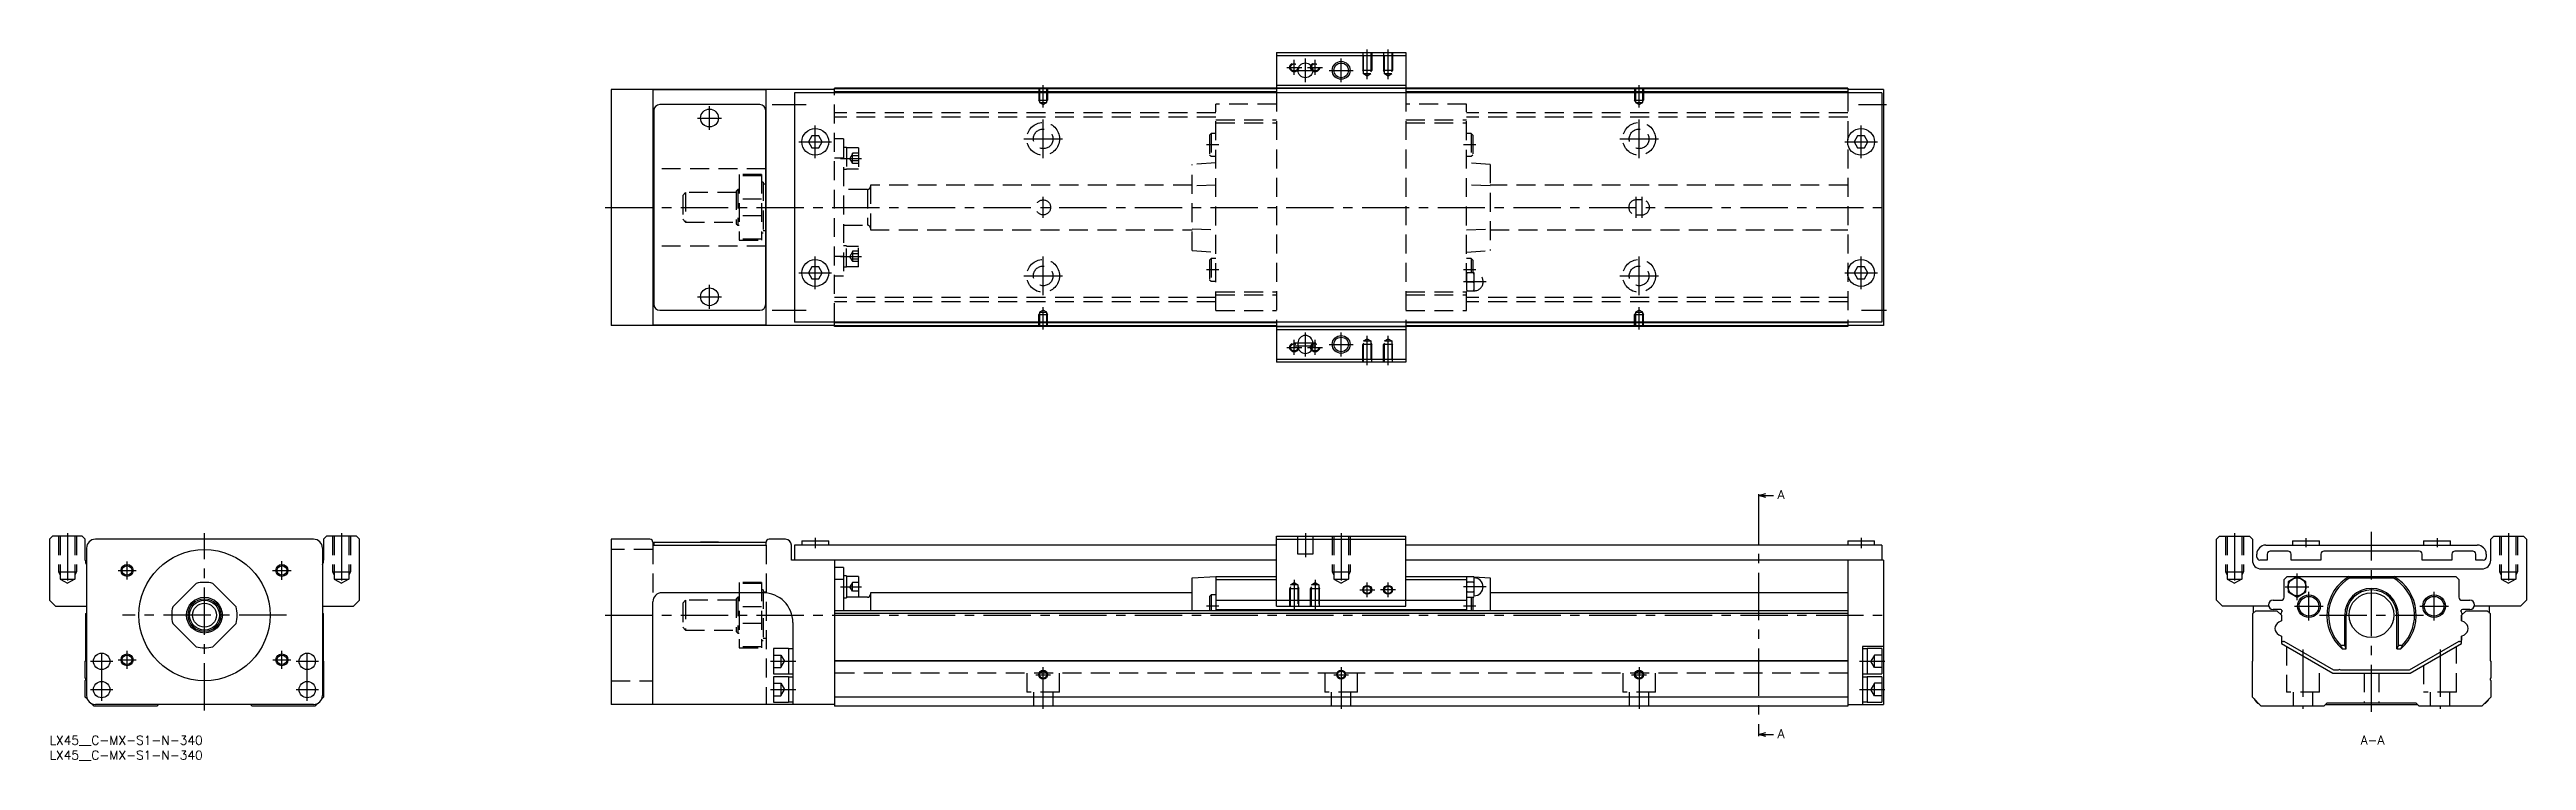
# Model space of a CAD drawing. Extents: x 0 to 831, y -8 to 230.
import ezdxf

# ---------------------------------------------------------------- set-up
doc = ezdxf.new("R2010")
doc.units = 0
doc.header["$LTSCALE"] = 0.5
doc.linetypes.add('CENTER', pattern=[50.8, 31.75, -6.35, 6.35, -6.35])
doc.linetypes.add('DASHED', pattern=[19.05, 12.7, -6.35])
for name, color, linetype in [('MSM_CENTER', 1, 'CENTER'), ('MSM_CONTINUOUS', 7, 'CONTINUOUS'), ('MSM_DASHED', 4, 'DASHED'), ('MSM_NARROW', 5, 'CONTINUOUS'), ('MSM_PART_NUMBER', 7, 'CONTINUOUS')]:
    doc.layers.add(name, color=color, linetype=linetype)
doc.styles.get("Standard").update_dxf_attribs({"font": 'txt.shx', "height": 3, "bigfont": 'bigfont.shx'})

# ---------------------------------------------------------------- blocks, each defined once
blk = doc.blocks.new('*U2')
at = {"layer": 'MSM_PART_NUMBER'}
blk.add_text('LX45__C-MX-S1-N-340', height=3, dxfattribs=at).set_placement((0, -3))
blk = doc.blocks.new('*U3')
at = {"layer": 'MSM_PART_NUMBER'}
blk.add_text('LX45__C-MX-S1-N-340', height=3, dxfattribs=at).set_placement((0, -8))

msp = doc.modelspace()

# ---------------------------------------------------------------- linework, layer by layer
at = {"layer": 'MSM_CENTER'}
for p, q in [((417.74, 221.88), (417.74, 226.88)), ((421.49, 219.38), (421.49, 227.38)), ((424.74, 221.88), (424.74, 226.88)), ((433.49, 219.38), (433.49, 227.38)), ((442.24, 220.47), (442.24, 230.38)), ((449.24, 220.47), (449.24, 230.38)), ((333.49, 210.87), (333.49, 218.38)), ((415.24, 224.38), (420.24, 224.38)), ((417.49, 223.38), (425.49, 223.38)), ((422.24, 224.38), (427.24, 224.38)), ((429.49, 223.38), (437.49, 223.38)), ((533.49, 210.87), (533.49, 218.38)), ((221.49, 203.38), (221.49, 211.38)), ((242.49, 211.88), (253.99, 211.88)), ((607.16, 211.88), (616.49, 211.88)), ((217.49, 207.38), (225.49, 207.38)), ((256.99, 193.88), (256.99, 204.88)), ((326.99, 200.38), (339.99, 200.38)), ((333.49, 193.88), (333.49, 206.88)), ((526.99, 200.38), (539.99, 200.38)), ((533.49, 193.88), (533.49, 206.88)), ((607.99, 193.88), (607.99, 204.88)), ((251.49, 199.38), (262.49, 199.38)), ((265.49, 193.83), (272.49, 193.83)), ((392.44, 198.38), (388.34, 198.38)), ((478.64, 198.38), (474.54, 198.38)), ((602.49, 199.38), (613.49, 199.38)), ((186.49, 177.38), (617.49, 177.38)), ((333.49, 173.88), (333.49, 180.88)), ((532.49, 173.88), (532.49, 180.88)), ((534.49, 173.88), (534.49, 180.88)), ((256.99, 149.88), (256.99, 160.88)), ((265.49, 160.92), (272.49, 160.92)), ((333.49, 147.88), (333.49, 160.88)), ((533.49, 147.88), (533.49, 160.88)), ((607.99, 149.88), (607.99, 160.88)), ((221.49, 143.38), (221.49, 151.38)), ((251.49, 155.38), (262.49, 155.38)), ((326.99, 154.38), (339.99, 154.38)), ((392.44, 156.38), (388.34, 156.38)), ((478.64, 156.38), (474.54, 156.38)), ((482.14, 152.38), (474.54, 152.38)), ((526.99, 154.38), (539.99, 154.38)), ((602.49, 155.38), (613.49, 155.38)), ((217.49, 147.38), (225.49, 147.38)), ((242.49, 142.88), (253.99, 142.88)), ((333.49, 136.38), (333.49, 143.89)), ((533.49, 136.38), (533.49, 143.89)), ((608.16, 142.88), (616.49, 142.88)), ((421.49, 127.38), (421.49, 135.38)), ((433.49, 127.38), (433.49, 135.38)), ((442.24, 124.38), (442.24, 134.29)), ((449.24, 124.38), (449.24, 134.29)), ((415.24, 130.38), (420.24, 130.38)), ((417.74, 127.88), (417.74, 132.88)), ((417.99, 131.88), (424.99, 131.88)), ((417.99, 130.88), (424.99, 130.88)), ((422.24, 130.38), (427.24, 130.38)), ((424.74, 127.88), (424.74, 132.88)), ((429.49, 131.38), (437.49, 131.38)), ((573.55, 80.12), (573.55, 0.88)), ((6, 68), (6, 50.32)), ((52, 8.5), (52, 68)), ((98, 68), (98, 50.32)), ((421.49, 68), (421.49, 60)), ((433.49, 68), (433.49, 50.18)), ((733.3, 68), (733.3, 50.32)), ((779.3, 8), (779.3, 68.5)), ((825.3, 68), (825.3, 50.32)), ((26.02, 52.5), (26.02, 58.5)), ((77.98, 52.4), (77.98, 58.6)), ((221.49, 65.11), (221.49, 65)), ((256.99, 66.5), (256.99, 63)), ((607.99, 66.5), (607.99, 63)), ((757.3, 66.33), (757.3, 63.29)), ((801.3, 66.33), (801.3, 63.29)), ((23.02, 55.5), (29.02, 55.5)), ((74.88, 55.5), (81.08, 55.5)), ((265.49, 50), (272.49, 50)), ((417.74, 52.41), (417.74, 42.5)), ((424.74, 52.41), (424.74, 42.5)), ((442.24, 46.5), (442.24, 51.5)), ((449.24, 46.5), (449.24, 51.5)), ((482.14, 50), (474.54, 50)), ((750.3, 50), (758.3, 50)), ((754.3, 45.54), (754.3, 54.46)), ((392.44, 43.5), (388.34, 43.5)), ((439.74, 49), (444.74, 49)), ((451.74, 49), (446.74, 49)), ((478.64, 43.5), (474.54, 43.5)), ((753.5, 43.5), (763.1, 43.5)), ((758.3, 38.7), (758.3, 48.3)), ((795.5, 43.5), (805.1, 43.5)), ((800.3, 38.7), (800.3, 48.3)), ((79.5, 40.5), (24.5, 40.5)), ((186.49, 40.5), (617.49, 40.5)), ((761.8, 40.5), (796.8, 40.5)), ((13.75, 25), (21.25, 25)), ((17.5, 11.75), (17.5, 28.75)), ((23.02, 25.5), (29.02, 25.5)), ((26.02, 22.5), (26.02, 28.5)), ((74.98, 25.5), (80.98, 25.5)), ((77.98, 22.5), (77.98, 28.5)), ((82.75, 25), (90.25, 25)), ((86.5, 11.75), (86.5, 28.75)), ((241.99, 25), (250.49, 25)), ((607.49, 25), (615.99, 25)), ((756.3, 28.97), (756.3, 9)), ((802.3, 28.97), (802.3, 9)), ((330.99, 20.5), (335.99, 20.5)), ((333.49, 9), (333.49, 23)), ((430.99, 20.5), (435.99, 20.5)), ((433.49, 23), (433.49, 9)), ((530.99, 20.5), (535.99, 20.5)), ((533.49, 23), (533.49, 9)), ((13.75, 15.5), (21.25, 15.5)), ((82.75, 15.5), (90.25, 15.5)), ((241.99, 15.5), (250.49, 15.5)), ((607.49, 15.5), (615.99, 15.5))]:
    msp.add_line(p, q, dxfattribs=at)
at = {"layer": 'MSM_CONTINUOUS'}
for p, q in [((411.74, 229.38), (411.74, 215.88)), ((411.74, 229.38), (455.24, 229.38)), ((411.74, 228.38), (455.24, 228.38)), ((455.24, 229.38), (455.24, 215.88)), ((188.49, 216.98), (188.49, 137.78)), ((263.49, 216.98), (188.49, 216.98)), ((202.49, 216.8), (202.49, 137.95)), ((240.49, 216.8), (202.49, 216.8)), ((240.49, 137.95), (240.49, 216.8)), ((603.49, 217.38), (263.49, 217.38)), ((263.49, 215.88), (263.49, 217.38)), ((411.74, 217.18), (263.49, 217.18)), ((411.74, 216.18), (263.49, 216.18)), ((411.74, 218.38), (455.24, 218.38)), ((411.74, 217.38), (455.24, 217.38)), ((603.49, 217.18), (455.24, 217.18)), ((603.49, 216.18), (455.24, 216.18)), ((603.49, 217.38), (603.49, 215.88)), ((615.49, 216.98), (603.49, 216.98)), ((615.49, 216.98), (615.49, 137.78)), ((202.79, 209.88), (202.79, 144.88)), ((238.39, 211.88), (204.79, 211.88)), ((240.39, 144.88), (240.39, 209.88)), ((614.99, 215.88), (249.99, 215.88)), ((249.99, 215.88), (249.99, 138.88)), ((614.99, 215.88), (614.99, 138.88)), ((202.79, 207.48), (202.49, 207.48)), ((202.79, 202.98), (202.49, 202.98)), ((240.49, 207.48), (240.39, 207.48)), ((240.49, 202.98), (240.39, 202.98)), ((255.83, 201.38), (254.68, 199.38)), ((258.14, 201.38), (255.83, 201.38)), ((259.3, 199.38), (258.14, 201.38)), ((606.83, 201.38), (605.68, 199.38)), ((609.14, 201.38), (606.83, 201.38)), ((610.3, 199.38), (609.14, 201.38)), ((254.68, 199.38), (255.83, 197.38)), ((255.83, 197.38), (258.14, 197.38)), ((258.14, 197.38), (259.3, 199.38)), ((605.68, 199.38), (606.83, 197.38)), ((606.83, 197.38), (609.14, 197.38)), ((609.14, 197.38), (610.3, 199.38)), ((202.79, 190.38), (202.49, 190.38)), ((240.49, 190.38), (240.39, 190.38)), ((240.49, 185.13), (240.39, 185.13)), ((240.39, 169.63), (240.49, 169.63)), ((202.79, 164.38), (202.49, 164.38)), ((240.49, 164.38), (240.39, 164.38)), ((202.79, 151.78), (202.49, 151.78)), ((240.49, 151.78), (240.39, 151.78)), ((255.83, 157.38), (254.68, 155.38)), ((254.68, 155.38), (255.83, 153.38)), ((258.14, 157.38), (255.83, 157.38)), ((255.83, 153.38), (258.14, 153.38)), ((259.3, 155.38), (258.14, 157.38)), ((258.14, 153.38), (259.3, 155.38)), ((606.83, 157.38), (605.68, 155.38)), ((605.68, 155.38), (606.83, 153.38)), ((609.14, 157.38), (606.83, 157.38)), ((606.83, 153.38), (609.14, 153.38)), ((610.3, 155.38), (609.14, 157.38)), ((609.14, 153.38), (610.3, 155.38)), ((202.49, 147.28), (202.79, 147.28)), ((204.79, 142.88), (238.39, 142.88)), ((240.39, 147.28), (240.49, 147.28)), ((263.49, 137.78), (188.49, 137.78)), ((202.49, 137.95), (240.49, 137.95)), ((614.99, 138.88), (249.99, 138.88)), ((263.49, 137.38), (263.49, 138.88)), ((411.74, 138.58), (263.49, 138.58)), ((411.74, 137.58), (263.49, 137.58)), ((603.49, 137.38), (263.49, 137.38)), ((411.74, 138.88), (411.74, 125.38)), ((411.74, 137.38), (455.24, 137.38)), ((411.74, 136.38), (455.24, 136.38)), ((455.24, 138.88), (455.24, 125.38)), ((603.49, 138.58), (455.24, 138.58)), ((603.49, 137.58), (455.24, 137.58)), ((603.49, 138.88), (603.49, 137.38)), ((615.49, 137.78), (603.49, 137.78)), ((411.74, 126.38), (455.24, 126.38)), ((455.24, 125.38), (411.74, 125.38)), ((418.99, 131.88), (418.99, 130.88)), ((423.99, 130.88), (423.99, 131.88)), ((573.55, 80.62), (576.05, 81.29)), ((573.55, 81.12), (573.55, 80.12)), ((573.55, 80.62), (578.55, 80.62)), ((576.05, 79.95), (573.55, 80.62)), ((1, 67), (0, 66)), ((11, 67), (1, 67)), ((12, 66), (11, 67)), ((93, 67), (92, 66)), ((103, 67), (93, 67)), ((104, 66), (103, 67)), ((411.74, 67), (455.24, 67)), ((411.74, 43.5), (411.74, 67)), ((455.24, 43.5), (455.24, 67)), ((727.3, 66), (728.3, 67)), ((728.3, 67), (738.3, 67)), ((738.3, 67), (739.3, 66)), ((819.3, 66), (820.3, 67)), ((820.3, 67), (830.3, 67)), ((830.3, 67), (831.3, 66)), ((0, 66), (0, 45.5)), ((12, 59), (12, 66)), ((12.4, 63), (12.4, 13.5)), ((88.6, 66), (15.4, 66)), ((91.6, 63), (91.6, 13.5)), ((92, 66), (92, 59)), ((104, 45.5), (104, 66)), ((188.49, 66), (188.49, 10.5)), ((201.49, 66), (188.49, 66)), ((202.49, 65), (202.49, 64)), ((202.49, 64), (240.49, 64)), ((202.79, 65), (240.39, 65)), ((202.79, 65), (202.79, 64)), ((218.49, 65.1), (224.49, 65.1)), ((218.49, 65.1), (218.49, 65)), ((224.49, 65), (224.49, 65.1)), ((240.39, 65), (240.39, 64)), ((240.49, 64), (240.49, 65)), ((246.99, 66), (241.49, 66)), ((248.99, 59), (248.99, 64)), ((411.74, 59), (248.99, 59)), ((249.99, 64), (249.99, 59)), ((411.74, 64), (249.99, 64)), ((252.49, 65.5), (252.49, 64)), ((252.49, 65.5), (261.49, 65.5)), ((261.49, 64), (261.49, 65.5)), ((263.49, 59), (263.49, 10)), ((411.74, 66), (455.24, 66)), ((614.99, 64), (455.24, 64)), ((615.49, 59), (455.24, 59)), ((603.49, 65.5), (603.49, 64)), ((603.49, 65.5), (612.49, 65.5)), ((603.49, 59), (603.49, 10)), ((612.49, 64), (612.49, 65.5)), ((614.99, 64), (614.99, 59)), ((615.49, 59), (615.49, 10.5)), ((727.3, 45.5), (727.3, 66)), ((739.3, 66), (739.3, 59)), ((740.8, 60), (740.8, 61)), ((744.3, 59), (741.8, 59)), ((743.8, 64), (814.8, 64)), ((744.3, 61), (744.3, 59)), ((751.3, 62), (745.3, 62)), ((752.3, 59), (752.3, 61)), ((762.3, 59), (752.3, 59)), ((752.8, 65.5), (761.8, 65.5)), ((752.8, 65.5), (752.8, 64)), ((761.8, 64), (761.8, 65.5)), ((762.3, 61), (762.3, 59)), ((795.3, 62), (763.3, 62)), ((796.3, 59), (796.3, 61)), ((806.3, 59), (796.3, 59)), ((796.8, 65.5), (805.8, 65.5)), ((796.8, 65.5), (796.8, 64)), ((805.8, 64), (805.8, 65.5)), ((806.3, 61), (806.3, 59)), ((813.3, 62), (807.3, 62)), ((814.3, 59), (814.3, 61)), ((816.8, 59), (814.3, 59)), ((817.8, 61), (817.8, 60)), ((819.3, 59), (819.3, 66)), ((831.3, 66), (831.3, 45.5)), ((41.36, 43.3), (49.2, 51.14)), ((54.8, 51.14), (62.64, 43.3)), ((266.49, 56.5), (263.49, 56.5)), ((266.49, 52.5), (263.49, 52.5)), ((266.49, 56.5), (266.49, 42)), ((267.49, 53.65), (266.49, 53.65)), ((267.49, 53.65), (267.49, 46.35)), ((271.49, 53.5), (267.49, 53.5)), ((271.49, 53.5), (271.49, 46.5)), ((383.44, 53), (391.44, 53.5)), ((383.44, 42), (383.44, 53)), ((391.44, 53.5), (411.74, 53.5)), ((391.44, 53.5), (391.44, 42)), ((391.44, 52.5), (411.74, 52.5)), ((455.24, 53.5), (475.54, 53.5)), ((455.24, 52.5), (475.54, 52.5)), ((475.54, 53.5), (476.11, 53.46)), ((475.54, 53.5), (475.54, 42)), ((475.66, 53.46), (475.54, 53)), ((475.54, 52.41), (475.54, 52.6)), ((475.66, 53.46), (478.01, 53.46)), ((475.66, 51.73), (478.01, 51.73)), ((478.14, 53), (478.01, 53.46)), ((478.04, 53.34), (483.54, 53)), ((478.14, 47), (478.14, 53)), ((483.54, 53), (483.54, 42)), ((742.3, 56), (816.3, 56)), ((749.95, 52.5), (750.95, 53.5)), ((749.95, 46.5), (749.95, 52.5)), ((750.95, 53.5), (807.65, 53.5)), ((754.3, 53.46), (751.3, 51.73)), ((751.3, 51.73), (751.3, 48.27)), ((757.3, 51.73), (754.3, 53.46)), ((757.3, 48.27), (757.3, 51.73)), ((771.82, 53.5), (772.07, 53)), ((772.07, 53), (786.53, 53)), ((786.53, 53), (786.78, 53.5)), ((807.65, 53.5), (808.65, 52.5)), ((808.65, 52.5), (808.65, 46.5)), ((0, 45.5), (2, 43.5)), ((2, 43.5), (12.4, 43.5)), ((91.6, 43.5), (102, 43.5)), ((102, 43.5), (104, 45.5)), ((202.49, 10.5), (202.49, 45)), ((239.49, 48), (205.49, 48)), ((603.49, 42), (263.49, 42)), ((266.49, 46.35), (267.49, 46.35)), ((274.49, 46.5), (267.49, 46.5)), ((275.49, 48), (275.49, 42)), ((383.44, 48), (275.49, 48)), ((389.84, 47.3), (389.34, 46.8)), ((389.34, 46.8), (389.34, 42)), ((391.44, 47.3), (389.84, 47.3)), ((389.84, 47.3), (389.84, 42)), ((391.44, 45.5), (475.54, 45.5)), ((391.44, 42.4), (475.54, 42.4)), ((411.74, 43.5), (455.24, 43.5)), ((475.54, 47), (475.66, 46.54)), ((475.66, 48.27), (478.01, 48.27)), ((475.66, 46.54), (478.01, 46.54)), ((477.14, 46.54), (477.14, 42)), ((477.64, 46.54), (477.64, 42)), ((478.01, 46.54), (478.14, 47)), ((603.49, 48), (483.54, 48)), ((729.3, 43.5), (727.3, 45.5)), ((744.77, 43.5), (729.3, 43.5)), ((739.5, 41), (740.5, 42)), ((739.7, 41.2), (739.7, 43.5)), ((740.5, 42), (747.55, 42)), ((746.25, 45.5), (748.95, 45.5)), ((748.55, 42.4), (746.25, 42.4)), ((747.55, 42), (749.05, 40.5)), ((751.3, 48.27), (754.3, 46.54)), ((754.3, 46.54), (757.3, 48.27)), ((809.55, 40.5), (811.05, 42)), ((809.65, 45.5), (812.35, 45.5)), ((812.35, 42.4), (810.05, 42.4)), ((811.05, 42), (818.1, 42)), ((829.3, 43.5), (813.83, 43.5)), ((818.1, 42), (819.1, 41)), ((818.9, 41.2), (818.9, 43.5)), ((831.3, 45.5), (829.3, 43.5)), ((12.2, 41), (12.4, 41.2)), ((12.2, 25.2), (12.2, 41)), ((49.2, 29.86), (41.36, 37.7)), ((62.64, 37.7), (54.8, 29.86)), ((91.6, 41.2), (91.8, 41)), ((91.8, 41), (91.8, 25.2)), ((249.49, 38), (249.49, 10.5)), ((603.49, 41), (263.49, 41)), ((739.5, 25.2), (739.5, 41)), ((749.05, 38.61), (748.16, 38.1)), ((748.16, 33.9), (749.05, 33.39)), ((749, 40.55), (749, 41.2)), ((749.05, 40.5), (749.05, 38.61)), ((749.05, 33.39), (749.05, 31)), ((770.3, 30.44), (770.3, 40.5)), ((770.8, 29.22), (770.8, 40.5)), ((787.8, 29.22), (787.8, 40.5)), ((788.3, 30.44), (788.3, 40.5)), ((809.6, 40.55), (809.55, 40.5)), ((809.55, 40.5), (809.55, 38.61)), ((809.55, 38.61), (809.55, 40.5)), ((810.45, 38.1), (809.55, 38.61)), ((809.55, 33.39), (810.45, 33.9)), ((809.55, 33.39), (809.55, 32.13)), ((809.55, 31), (809.55, 33.39)), ((809.6, 41.2), (809.6, 40.55)), ((819.1, 41), (819.1, 25.2)), ((12, 25), (12.2, 25.2)), ((12, 19.4), (12, 25)), ((91.8, 25.2), (92, 25)), ((92, 25), (92, 13)), ((247.99, 29.25), (242.99, 29.25)), ((242.99, 29.25), (242.99, 20.75)), ((247.99, 29.25), (247.99, 20.75)), ((249.49, 29.15), (247.99, 29.15)), ((603.49, 25.2), (263.49, 25.2)), ((603.49, 25), (263.49, 25)), ((608.49, 30), (608.49, 10.5)), ((615.49, 30), (608.49, 30)), ((609.99, 29.15), (608.49, 29.15)), ((614.99, 29.25), (609.99, 29.25)), ((609.99, 29.25), (609.99, 20.75)), ((614.99, 29.25), (614.99, 20.75)), ((739.3, 25), (739.5, 25.2)), ((739.3, 13), (739.3, 25)), ((749.05, 31), (766.37, 21)), ((750, 31.61), (749.8, 31.61)), ((766.64, 22), (750, 31.61)), ((768.94, 30.44), (770.3, 30.44)), ((769.41, 29.22), (770.8, 29.22)), ((770.8, 29.22), (770.3, 30.44)), ((788.3, 30.44), (787.8, 29.22)), ((787.8, 29.22), (789.19, 29.22)), ((788.3, 30.44), (789.66, 30.44)), ((808.6, 31.61), (791.96, 22)), ((792.23, 21), (809.55, 31)), ((808.8, 31.61), (808.6, 31.61)), ((819.1, 25.2), (819.3, 25)), ((819.3, 25), (819.3, 19.4)), ((12, 13), (12, 18.6)), ((242.99, 20.75), (247.99, 20.75)), ((247.99, 19.75), (242.99, 19.75)), ((242.99, 19.75), (242.99, 11.25)), ((247.99, 20.85), (249.49, 20.85)), ((247.99, 19.75), (247.99, 11.25)), ((249.49, 19.65), (247.99, 19.65)), ((608.49, 20.85), (609.99, 20.85)), ((609.99, 19.65), (608.49, 19.65)), ((609.99, 20.75), (614.99, 20.75)), ((614.99, 19.75), (609.99, 19.75)), ((609.99, 19.75), (609.99, 11.25)), ((614.99, 19.75), (614.99, 11.25)), ((766.37, 21), (792.23, 21)), ((768.15, 22), (766.64, 22)), ((791.96, 22), (768.95, 22)), ((819.3, 18.6), (819.3, 13)), ((12.61, 12.39), (12, 13)), ((15, 10), (14.29, 10.71)), ((36, 10), (15, 10)), ((88.6, 10.5), (15.4, 10.5)), ((36.5, 10.5), (36, 10)), ((68, 10), (67.5, 10.5)), ((89, 10), (68, 10)), ((89.71, 10.71), (89, 10)), ((92, 13), (91.39, 12.39)), ((263.49, 10.5), (188.49, 10.5)), ((242.99, 11.25), (247.99, 11.25)), ((247.99, 11.35), (249.49, 11.35)), ((603.49, 13), (263.49, 13)), ((603.49, 10), (263.49, 10)), ((603.49, 10.5), (615.49, 10.5)), ((608.49, 11.35), (609.99, 11.35)), ((609.99, 11.25), (614.99, 11.25)), ((742.3, 10), (739.3, 13)), ((763.3, 10), (742.3, 10)), ((764.3, 11), (763.3, 10)), ((763.8, 10.5), (794.8, 10.5)), ((794.3, 11), (764.3, 11)), ((795.3, 10), (794.3, 11)), ((816.3, 10), (795.3, 10)), ((819.3, 13), (816.3, 10)), ((573.55, 0.38), (576.05, 1.05)), ((573.55, 0.88), (573.55, -0.12)), ((573.55, 0.38), (578.55, 0.38)), ((576.05, -0.29), (573.55, 0.38))]:
    msp.add_line(p, q, dxfattribs=at)
for centre, radius in [((421.49, 223.38), 2.5), ((433.49, 223.38), 2.46), ((221.49, 207.38), 3), ((256.99, 199.38), 4.5), ((607.99, 199.38), 4.5), ((256.99, 155.38), 4.5), ((607.99, 155.38), 4.5), ((221.49, 147.38), 3), ((433.49, 131.38), 2.46), ((52, 40.5), 22), ((26.02, 55.5), 1.62), ((77.98, 55.5), 1.62), ((442.24, 49), 1.23), ((449.24, 49), 1.23), ((754.3, 50), 3), ((52, 40.5), 6), ((52, 40.5), 5.5), ((52, 40.5), 5), ((52, 40.5), 4), ((758.3, 43.5), 3.8), ((758.3, 43.5), 3.3), ((779.3, 40.5), 7.5), ((800.3, 43.5), 3.8), ((800.3, 43.5), 3.3), ((17.5, 25), 2.75), ((26.02, 25.5), 1.62), ((77.98, 25.5), 1.62), ((86.5, 25), 2.75), ((17.5, 15.5), 2.75), ((86.5, 15.5), 2.75), ((333.49, 20.5), 1.23), ((433.49, 20.5), 1.23), ((533.49, 20.5), 1.23)]:
    msp.add_circle(centre, radius, dxfattribs=at)
for centre, radius, start, end in [((204.79, 209.88), 2, 90, 180), ((238.39, 209.88), 2, 0, 90), ((204.79, 144.88), 2, 180, 270), ((238.39, 144.88), 2, 270, 0), ((421.49, 131.88), 2.5, 0, 180), ((421.49, 130.88), 2.5, 180, 0), ((15, 59), 3, 180, 209.92525), ((15.4, 63), 3, 90, 180), ((88.6, 63), 3, 0, 90), ((89, 59), 3, 330.07238, 0), ((201.49, 65), 1, 0, 90), ((241.49, 65), 1, 90.31382, 180), ((246.96, 63.97), 2.03, 0.84425, 89.15575), ((742.3, 59), 3, 180, 270), ((743.8, 61), 3, 90, 180), ((741.8, 60), 1, 180, 270), ((745.3, 61), 1, 90, 180), ((751.3, 61), 1, 0, 90), ((763.3, 61), 1, 90, 180), ((795.3, 61), 1, 0, 90), ((807.3, 61), 1, 90, 180), ((813.3, 61), 1, 0, 90), ((814.8, 61), 3, 0, 90), ((816.3, 59), 3, 270, 0), ((816.8, 60), 1, 270, 0), ((52, 40.5), 11, 75.27264, 104.72736), ((478.61, 52.6), 3.08, 163.65711, 196.34289), ((487.66, 50), 12.12, 171.78679, 188.21321), ((475.06, 52.6), 3.08, 343.65711, 16.34289), ((466.01, 50), 12.12, 351.78679, 8.21321), ((478.14, 50), 3, 270, 90), ((779.3, 40.5), 15, 119.92643, 228.76392), ((779.3, 40.5), 14.44, 120.05097, 224.15139), ((779.3, 40.5), 14.44, 315.84861, 59.94903), ((779.3, 40.5), 15, 311.23608, 60.07357), ((52, 40.5), 11, 165.27264, 194.72736), ((52, 40.5), 11, 345.27264, 14.72736), ((205.49, 45), 3, 90, 180), ((239.49, 38), 10, 0, 90), ((274.49, 47.5), 1, 270, 0), ((478.61, 47.4), 3.08, 163.65711, 196.34289), ((475.06, 47.4), 3.08, 343.65711, 16.34289), ((746.25, 43.95), 1.55, 90, 270), ((748.55, 41.4), 1, 30.09191, 90), ((748.95, 46.5), 1, 270, 0), ((749.8, 41.2), 0.8, 118.74892, 180), ((779.3, 40.5), 9, 0, 180), ((779.3, 40.5), 8.5, 0, 180), ((809.65, 46.5), 1, 180, 270), ((810.05, 41.4), 1, 90, 149.90809), ((808.8, 41.2), 0.8, 0, 61.25108), ((812.35, 43.95), 1.55, 270, 90), ((749.46, 35.85), 2.6, 120.00003, 176.58933), ((749.46, 36.15), 2.6, 183.41067, 239.99996), ((809.15, 35.85), 2.6, 3.41067, 59.99996), ((809.15, 36.15), 2.6, 300.00004, 356.58933), ((52, 40.5), 11, 255.27264, 284.72736), ((749.8, 32.41), 0.8, 200.36413, 270), ((781.85, 34.74), 13.6, 198.43975, 203.95887), ((738.79, 49.53), 54.34, 338.04743, 339.43217), ((808.8, 32.41), 0.8, 270, 339.62763), ((11.7, 19), 0.5, 306.8699, 53.1301), ((768.55, 21.7), 0.5, 36.8699, 143.1301), ((819.6, 19), 0.5, 126.8699, 233.1301), ((15.4, 13.5), 3, 180, 270), ((88.6, 13.5), 3, 270, 0), ((742.7, 13.5), 3, 201.81368, 248.18632), ((815.9, 13.5), 3, 291.81505, 338.18495)]:
    msp.add_arc(centre, radius, start, end, dxfattribs=at)
at = {"layer": 'MSM_DASHED'}
for p, q in [((440.74, 229.38), (440.74, 223.38)), ((441.01, 222.18), (441.01, 229.38)), ((443.47, 229.38), (443.47, 222.18)), ((443.74, 229.38), (443.74, 223.38)), ((447.74, 229.38), (447.74, 223.38)), ((448.01, 222.18), (448.01, 229.38)), ((450.47, 229.38), (450.47, 222.18)), ((450.74, 229.38), (450.74, 223.38)), ((202.49, 216.8), (202.49, 216.98)), ((331.99, 217.38), (331.99, 213.38)), ((332.26, 217.38), (332.26, 212.58)), ((334.72, 212.58), (334.72, 217.38)), ((334.99, 217.38), (334.99, 213.38)), ((443.74, 223.38), (440.74, 223.38)), ((441.01, 222.91), (440.74, 223.38)), ((443.47, 222.18), (441.01, 222.18)), ((442.24, 221.47), (441.01, 222.18)), ((443.47, 222.18), (442.24, 221.47)), ((443.47, 222.91), (443.74, 223.38)), ((450.74, 223.38), (447.74, 223.38)), ((448.01, 222.91), (447.74, 223.38)), ((450.47, 222.18), (448.01, 222.18)), ((449.24, 221.47), (448.01, 222.18)), ((450.47, 222.18), (449.24, 221.47)), ((450.47, 222.91), (450.74, 223.38)), ((531.99, 217.38), (531.99, 213.38)), ((532.26, 217.38), (532.26, 212.58)), ((534.72, 212.58), (534.72, 217.38)), ((534.99, 217.38), (534.99, 213.38)), ((263.49, 138.88), (263.49, 215.88)), ((391.44, 209.13), (263.49, 209.13)), ((331.99, 213.38), (334.99, 213.38)), ((332.26, 212.91), (331.99, 213.38)), ((332.26, 212.58), (333.49, 211.87)), ((332.26, 212.58), (334.72, 212.58)), ((333.49, 211.87), (334.72, 212.58)), ((334.72, 212.91), (334.99, 213.38)), ((411.74, 211.98), (391.44, 211.98)), ((391.44, 142.78), (391.44, 211.98)), ((411.74, 215.88), (411.74, 138.88)), ((455.24, 215.88), (455.24, 138.88)), ((475.54, 211.98), (455.24, 211.98)), ((475.54, 142.78), (475.54, 211.98)), ((603.49, 209.13), (475.54, 209.13)), ((531.99, 213.38), (534.99, 213.38)), ((532.26, 212.91), (531.99, 213.38)), ((532.26, 212.58), (534.72, 212.58)), ((532.26, 212.58), (533.49, 211.87)), ((533.49, 211.87), (534.72, 212.58)), ((534.72, 212.91), (534.99, 213.38)), ((603.49, 215.88), (603.49, 138.88)), ((391.44, 207.63), (263.49, 207.63)), ((266.49, 200.38), (263.49, 200.38)), ((266.49, 200.38), (266.49, 154.38)), ((389.84, 202.18), (389.34, 201.68)), ((389.34, 201.68), (389.34, 195.08)), ((391.44, 202.18), (389.84, 202.18)), ((389.84, 202.18), (389.84, 194.58)), ((391.44, 206.73), (411.74, 206.73)), ((391.44, 205.73), (411.74, 205.73)), ((455.24, 206.73), (475.54, 206.73)), ((455.24, 205.73), (475.54, 205.73)), ((603.49, 207.63), (475.54, 207.63)), ((477.14, 202.18), (475.54, 202.18)), ((477.14, 202.18), (477.14, 194.58)), ((477.64, 201.68), (477.14, 202.18)), ((477.64, 201.68), (477.64, 195.08)), ((266.49, 193.9), (263.49, 193.9)), ((267.49, 197.48), (266.49, 197.48)), ((267.49, 197.48), (267.49, 190.18)), ((271.49, 197.33), (267.49, 197.33)), ((269.49, 195.33), (268.62, 193.83)), ((269.49, 192.33), (268.62, 193.83)), ((269.49, 192.1), (269.49, 195.56)), ((271.49, 195.56), (269.49, 195.56)), ((271.49, 194.7), (269.49, 194.7)), ((271.49, 192.96), (269.49, 192.96)), ((271.49, 192.1), (269.49, 192.1)), ((271.49, 197.33), (271.49, 190.33)), ((391.44, 192.38), (383.44, 191.82)), ((383.44, 162.93), (383.44, 191.82)), ((389.34, 195.08), (389.84, 194.58)), ((389.84, 194.58), (391.44, 194.58)), ((475.54, 194.58), (477.14, 194.58)), ((483.54, 191.82), (475.54, 192.38)), ((477.14, 194.58), (477.64, 195.08)), ((483.54, 191.82), (483.54, 162.93)), ((240.39, 190.38), (202.79, 190.38)), ((230.99, 183.38), (230.49, 182.88)), ((230.99, 183.38), (230.99, 171.38)), ((231.49, 183.38), (230.99, 183.38)), ((231.49, 188.38), (231.49, 166.38)), ((238.99, 188.38), (231.49, 188.38)), ((238.99, 188.01), (231.49, 188.01)), ((238.99, 188.38), (238.99, 166.38)), ((239.49, 185.88), (238.99, 185.88)), ((239.49, 185.88), (239.49, 168.88)), ((240.39, 185.13), (239.49, 185.13)), ((266.49, 190.18), (267.49, 190.18)), ((274.49, 183.38), (266.49, 183.38)), ((267.49, 190.33), (271.49, 190.33)), ((274.49, 183.38), (274.49, 171.38)), ((275.49, 184.88), (275.49, 169.88)), ((383.44, 184.88), (275.49, 184.88)), ((391.44, 184.86), (383.44, 184.61)), ((483.54, 184.61), (475.54, 184.86)), ((603.49, 184.88), (483.54, 184.88)), ((213.49, 182.38), (212.49, 181.38)), ((212.49, 181.38), (212.49, 173.38)), ((213.49, 182.38), (213.49, 172.38)), ((230.49, 182.38), (213.49, 182.38)), ((230.49, 182.88), (230.49, 171.88)), ((238.99, 180.17), (231.49, 180.17)), ((238.99, 174.58), (231.49, 174.58)), ((534.49, 179.88), (532.49, 179.88)), ((532.49, 174.88), (534.49, 174.88)), ((212.49, 173.38), (213.49, 172.38)), ((213.49, 172.38), (230.49, 172.38)), ((230.49, 171.88), (230.99, 171.38)), ((230.99, 171.38), (231.49, 171.38)), ((238.99, 166.74), (231.49, 166.74)), ((231.49, 166.38), (238.99, 166.38)), ((238.99, 168.88), (239.49, 168.88)), ((239.49, 169.63), (240.39, 169.63)), ((266.49, 171.38), (274.49, 171.38)), ((275.49, 169.88), (383.44, 169.88)), ((383.44, 170.14), (391.44, 169.89)), ((475.54, 169.89), (483.54, 170.14)), ((483.54, 169.88), (603.49, 169.88)), ((240.39, 164.38), (202.79, 164.38)), ((266.49, 160.85), (263.49, 160.85)), ((266.49, 164.57), (267.49, 164.57)), ((267.49, 157.27), (267.49, 164.57)), ((267.49, 164.42), (271.49, 164.42)), ((269.49, 162.42), (268.62, 160.92)), ((269.49, 159.42), (268.62, 160.92)), ((269.49, 162.65), (269.49, 159.19)), ((271.49, 162.65), (269.49, 162.65)), ((271.49, 161.79), (269.49, 161.79)), ((271.49, 160.05), (269.49, 160.05)), ((271.49, 159.19), (269.49, 159.19)), ((271.49, 157.42), (271.49, 164.42)), ((383.44, 162.93), (391.44, 162.38)), ((389.84, 160.18), (389.34, 159.68)), ((389.34, 159.68), (389.34, 153.08)), ((391.44, 160.18), (389.84, 160.18)), ((389.84, 160.18), (389.84, 152.58)), ((475.54, 162.38), (483.54, 162.93)), ((477.14, 160.18), (475.54, 160.18)), ((477.64, 159.68), (477.14, 160.18)), ((477.14, 160.18), (477.14, 155.38)), ((477.64, 159.68), (477.64, 155.38)), ((263.49, 154.38), (266.49, 154.38)), ((267.49, 157.27), (266.49, 157.27)), ((271.49, 157.42), (267.49, 157.42)), ((389.34, 153.08), (389.84, 152.58)), ((389.84, 152.58), (391.44, 152.58)), ((478.14, 155.38), (475.54, 155.38)), ((475.66, 152.38), (478.01, 152.38)), ((478.14, 149.38), (478.14, 155.38)), ((391.44, 147.13), (263.49, 147.13)), ((391.44, 145.63), (263.49, 145.63)), ((332.26, 141.84), (331.99, 141.38)), ((331.99, 137.38), (331.99, 141.38)), ((331.99, 141.38), (334.99, 141.38)), ((333.49, 142.89), (332.26, 142.18)), ((332.26, 142.18), (332.26, 137.38)), ((332.26, 142.18), (334.72, 142.18)), ((334.72, 142.18), (333.49, 142.89)), ((334.72, 137.38), (334.72, 142.18)), ((334.72, 141.84), (334.99, 141.38)), ((334.99, 137.38), (334.99, 141.38)), ((391.44, 149.03), (411.74, 149.03)), ((391.44, 148.03), (411.74, 148.03)), ((391.44, 142.78), (411.74, 142.78)), ((455.24, 149.03), (475.54, 149.03)), ((455.24, 148.03), (475.54, 148.03)), ((455.24, 142.78), (475.54, 142.78)), ((475.54, 149.38), (478.14, 149.38)), ((603.49, 147.13), (475.54, 147.13)), ((603.49, 145.63), (475.54, 145.63)), ((532.26, 141.84), (531.99, 141.38)), ((531.99, 141.38), (534.99, 141.38)), ((531.99, 137.38), (531.99, 141.38)), ((533.49, 142.89), (532.26, 142.18)), ((532.26, 142.18), (534.72, 142.18)), ((532.26, 142.18), (532.26, 137.38)), ((534.72, 142.18), (533.49, 142.89)), ((534.72, 137.38), (534.72, 142.18)), ((534.72, 141.84), (534.99, 141.38)), ((534.99, 137.38), (534.99, 141.38)), ((202.49, 137.95), (202.49, 137.78)), ((441.01, 132.58), (442.24, 133.29)), ((442.24, 133.29), (443.47, 132.58)), ((448.01, 132.58), (449.24, 133.29)), ((449.24, 133.29), (450.47, 132.58)), ((441.01, 131.84), (440.74, 131.38)), ((443.74, 131.38), (440.74, 131.38)), ((440.74, 125.38), (440.74, 131.38)), ((441.01, 125.38), (441.01, 132.58)), ((441.01, 132.58), (443.47, 132.58)), ((443.47, 132.58), (443.47, 125.38)), ((443.47, 131.84), (443.74, 131.38)), ((443.74, 125.38), (443.74, 131.38)), ((448.01, 131.84), (447.74, 131.38)), ((450.74, 131.38), (447.74, 131.38)), ((447.74, 125.38), (447.74, 131.38)), ((448.01, 125.38), (448.01, 132.58)), ((448.01, 132.58), (450.47, 132.58)), ((450.47, 132.58), (450.47, 125.38)), ((450.47, 131.84), (450.74, 131.38)), ((450.74, 125.38), (450.74, 131.38)), ((3, 67), (3, 55)), ((3.54, 67), (3.54, 52.6)), ((8.46, 67), (8.46, 52.6)), ((9, 67), (9, 55)), ((95, 67), (95, 55)), ((95.54, 67), (95.54, 52.6)), ((100.46, 67), (100.46, 52.6)), ((101, 67), (101, 55)), ((418.99, 61), (418.99, 67)), ((423.99, 67), (423.99, 61)), ((430.49, 67), (430.49, 55)), ((431.03, 67), (431.03, 52.6)), ((435.95, 67), (435.95, 52.6)), ((436.49, 67), (436.49, 55)), ((730.3, 67), (730.3, 55)), ((730.84, 67), (730.84, 52.6)), ((735.76, 67), (735.76, 52.6)), ((736.3, 67), (736.3, 55)), ((822.3, 67), (822.3, 55)), ((822.84, 67), (822.84, 52.6)), ((827.76, 67), (827.76, 52.6)), ((828.3, 67), (828.3, 55)), ((202.49, 62.5), (188.49, 62.5)), ((202.49, 64), (202.49, 45)), ((240.49, 64), (240.49, 10.5)), ((423.99, 61), (418.99, 61)), ((3, 55), (9, 55)), ((3, 55), (3.54, 54.06)), ((3.54, 52.6), (8.46, 52.6)), ((3.54, 52.6), (6, 51.18)), ((8.46, 52.6), (6, 51.18)), ((9, 55), (8.46, 54.06)), ((95, 55), (101, 55)), ((95, 55), (95.54, 54.06)), ((95.54, 52.6), (100.46, 52.6)), ((95.54, 52.6), (98, 51.18)), ((100.46, 52.6), (98, 51.18)), ((101, 55), (100.46, 54.06)), ((231.49, 51.5), (231.49, 29.5)), ((238.99, 51.5), (231.49, 51.5)), ((238.99, 51.14), (231.49, 51.14)), ((238.99, 51.5), (238.99, 29.5)), ((269.49, 51.5), (268.62, 50)), ((269.49, 48.5), (268.62, 50)), ((269.49, 48.5), (269.49, 51.5)), ((271.49, 51.5), (269.49, 51.5)), ((269.49, 50), (271.49, 50)), ((416.51, 49.97), (416.24, 49.5)), ((416.51, 50.7), (417.74, 51.41)), ((416.51, 43.5), (416.51, 50.7)), ((418.97, 50.7), (416.51, 50.7)), ((417.74, 51.41), (418.97, 50.7)), ((418.97, 50.7), (418.97, 43.5)), ((418.97, 49.97), (419.24, 49.5)), ((423.51, 49.97), (423.24, 49.5)), ((423.51, 50.7), (424.74, 51.41)), ((423.51, 43.5), (423.51, 50.7)), ((425.97, 50.7), (423.51, 50.7)), ((424.74, 51.41), (425.97, 50.7)), ((425.97, 50.7), (425.97, 43.5)), ((425.97, 49.97), (426.24, 49.5)), ((430.49, 55), (436.49, 55)), ((430.49, 55), (431.03, 54.06)), ((431.03, 52.6), (435.95, 52.6)), ((431.03, 52.6), (433.49, 51.18)), ((435.95, 52.6), (433.49, 51.18)), ((436.49, 55), (435.95, 54.06)), ((730.3, 55), (736.3, 55)), ((730.3, 55), (730.84, 54.06)), ((730.84, 52.6), (735.76, 52.6)), ((730.84, 52.6), (733.3, 51.18)), ((735.76, 52.6), (733.3, 51.18)), ((736.3, 55), (735.76, 54.06)), ((822.3, 55), (828.3, 55)), ((822.3, 55), (822.84, 54.06)), ((822.84, 52.6), (827.76, 52.6)), ((822.84, 52.6), (825.3, 51.18)), ((827.76, 52.6), (825.3, 51.18)), ((828.3, 55), (827.76, 54.06)), ((213.49, 45.5), (212.49, 44.5)), ((212.49, 44.5), (212.49, 36.5)), ((213.49, 45.5), (213.49, 35.5)), ((230.49, 45.5), (213.49, 45.5)), ((230.99, 46.5), (230.49, 46)), ((230.49, 46), (230.49, 35)), ((230.99, 46.5), (230.99, 34.5)), ((231.49, 46.5), (230.99, 46.5)), ((238.99, 43.3), (231.49, 43.3)), ((239.49, 49), (238.99, 49)), ((239.49, 49), (239.49, 32)), ((240.49, 48.25), (239.49, 48.25)), ((271.49, 48.5), (269.49, 48.5)), ((416.24, 43.5), (416.24, 49.5)), ((416.24, 49.5), (419.24, 49.5)), ((419.24, 43.5), (419.24, 49.5)), ((423.24, 43.5), (423.24, 49.5)), ((423.24, 49.5), (426.24, 49.5)), ((426.24, 43.5), (426.24, 49.5)), ((212.49, 36.5), (213.49, 35.5)), ((213.49, 35.5), (230.49, 35.5)), ((230.49, 35), (230.99, 34.5)), ((230.99, 34.5), (231.49, 34.5)), ((238.99, 37.7), (231.49, 37.7)), ((238.99, 29.86), (231.49, 29.86)), ((231.49, 29.5), (238.99, 29.5)), ((238.99, 32), (239.49, 32)), ((239.49, 32.75), (240.49, 32.75)), ((242.99, 27.12), (245.49, 27.12)), ((242.99, 25), (245.49, 25)), ((245.49, 27.12), (245.49, 22.88)), ((245.49, 27.12), (246.71, 25)), ((245.49, 22.88), (246.71, 25)), ((612.49, 27.12), (611.26, 25)), ((612.49, 22.88), (611.26, 25)), ((612.49, 22.88), (612.49, 27.12)), ((614.99, 27.12), (612.49, 27.12)), ((612.49, 25), (614.99, 25)), ((750.8, 29.99), (750.8, 14.7)), ((807.8, 14.7), (807.8, 29.99)), ((188.49, 18.5), (202.49, 18.5)), ((242.99, 22.88), (245.49, 22.88)), ((242.99, 17.62), (245.49, 17.62)), ((245.49, 17.62), (245.49, 13.38)), ((245.49, 17.62), (246.71, 15.5)), ((603.49, 21), (263.49, 21)), ((327.99, 21), (327.99, 14.7)), ((338.99, 14.7), (338.99, 21)), ((427.99, 21), (427.99, 14.7)), ((438.99, 14.7), (438.99, 21)), ((527.99, 21), (527.99, 14.7)), ((538.99, 14.7), (538.99, 21)), ((612.49, 17.62), (611.26, 15.5)), ((614.99, 22.88), (612.49, 22.88)), ((612.49, 13.38), (612.49, 17.62)), ((614.99, 17.62), (612.49, 17.62)), ((761.8, 14.7), (761.8, 23.64)), ((776.8, 21), (776.8, 11)), ((781.8, 21), (781.8, 11)), ((796.8, 23.64), (796.8, 14.7)), ((242.99, 15.5), (245.49, 15.5)), ((242.99, 13.38), (245.49, 13.38)), ((245.49, 13.38), (246.71, 15.5)), ((338.99, 14.7), (327.99, 14.7)), ((330.19, 14.7), (330.19, 10)), ((336.79, 10), (336.79, 14.7)), ((438.99, 14.7), (427.99, 14.7)), ((430.19, 14.7), (430.19, 10)), ((436.79, 10), (436.79, 14.7)), ((538.99, 14.7), (527.99, 14.7)), ((530.19, 14.7), (530.19, 10)), ((536.79, 10), (536.79, 14.7)), ((612.49, 13.38), (611.26, 15.5)), ((612.49, 15.5), (614.99, 15.5)), ((614.99, 13.38), (612.49, 13.38)), ((761.8, 14.7), (750.8, 14.7)), ((753, 14.7), (753, 10)), ((759.6, 10), (759.6, 14.7)), ((807.8, 14.7), (796.8, 14.7)), ((799, 14.7), (799, 10)), ((805.6, 10), (805.6, 14.7))]:
    msp.add_line(p, q, dxfattribs=at)
for centre, radius in [((417.74, 224.38), 1.5), ((417.74, 224.38), 1.23), ((424.74, 224.38), 1.5), ((424.74, 224.38), 1.23), ((333.49, 200.38), 5.5), ((333.49, 200.38), 3.3), ((533.49, 200.38), 5.5), ((533.49, 200.38), 3.3), ((333.49, 177.38), 2.5), ((333.49, 154.38), 5.5), ((533.49, 154.38), 5.5), ((333.49, 154.38), 3.3), ((533.49, 154.38), 3.3), ((417.74, 130.38), 1.5), ((417.74, 130.38), 1.23), ((424.74, 130.38), 1.5), ((424.74, 130.38), 1.23)]:
    msp.add_circle(centre, radius, dxfattribs=at)
for centre, radius, start, end in [((274.49, 184.38), 1, 270, 0), ((532.49, 177.38), 2.5, 90, 270), ((534.49, 177.38), 2.5, 270, 90), ((274.49, 170.38), 1, 0, 90), ((484.65, 153.88), 9.11, 170.5216, 189.4784), ((484.65, 150.88), 9.11, 170.5216, 189.4784), ((469.03, 153.88), 9.11, 350.5216, 9.4784), ((469.03, 150.88), 9.11, 350.5216, 9.4784), ((478.14, 152.38), 3, 270, 90)]:
    msp.add_arc(centre, radius, start, end, dxfattribs=at)
at = {"layer": 'MSM_NARROW'}
for centre, radius in [((433.49, 223.38), 3), ((433.49, 131.38), 3), ((26.02, 55.5), 2), ((77.98, 55.5), 2), ((442.24, 49), 1.5), ((449.24, 49), 1.5), ((26.02, 25.5), 2), ((77.98, 25.5), 2), ((333.49, 20.5), 1.5), ((433.49, 20.5), 1.5), ((533.49, 20.5), 1.5)]:
    msp.add_circle(centre, radius, dxfattribs=at)

# ---------------------------------------------------------------- block references
at = {"layer": 'MSM_CONTINUOUS'}
for name in ['*U2', '*U3']:
    msp.add_blockref(name, (0, 0), dxfattribs=at)

# ---------------------------------------------------------------- texts
at = {"layer": 'MSM_PART_NUMBER'}
for s, p in [('A', (579.96, 79.49)), ('A', (579.96, -0.75)), ('A-A', (775.65, -2.94))]:
    msp.add_text(s, height=3, dxfattribs=at).set_placement(p)

doc.saveas('drawing.dxf')
